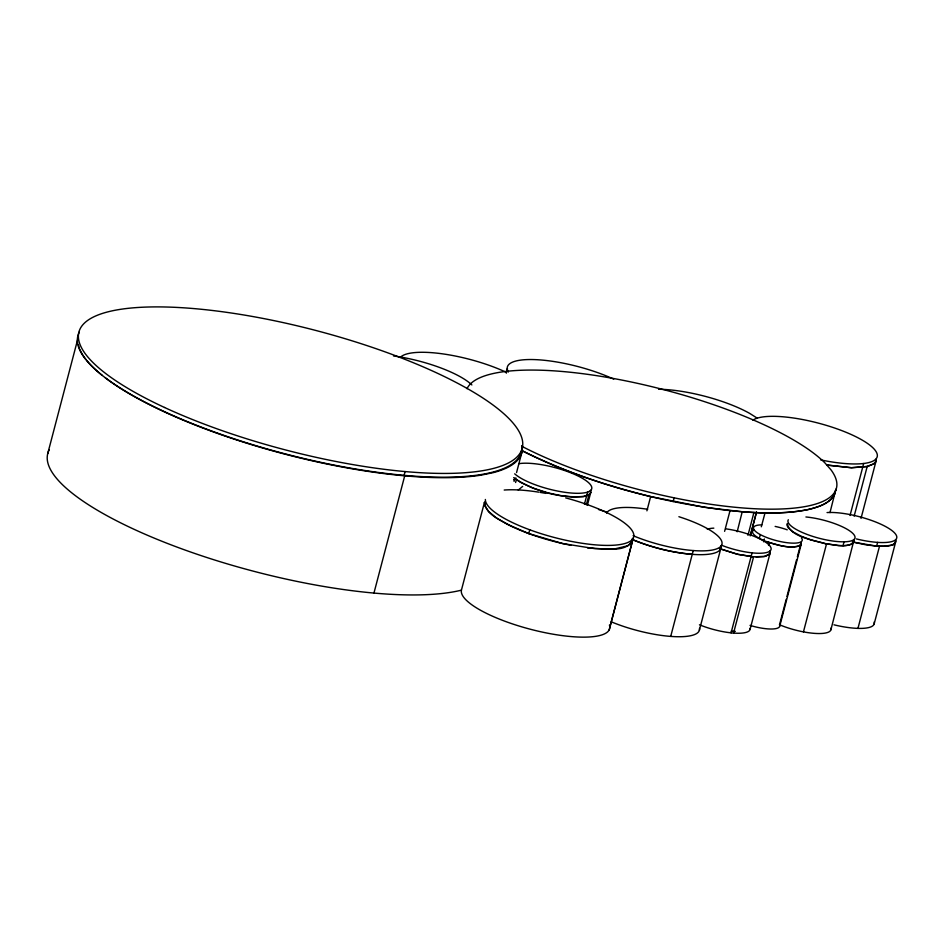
<?xml version="1.0" encoding="UTF-8"?>
<svg xmlns="http://www.w3.org/2000/svg" width="944" height="944" viewBox="0 0 944 944"><rect width="100%" height="100%" fill="white"/><g stroke="black" fill="none" stroke-linecap="round" stroke-linejoin="round"><path stroke-width="1.42" d="M779.732 626.155L801.267 544.074L800.996 542.576M835.747 489.901C833.611 502.916 818.424 507.07 807.439 509.713C780.523 514.893 752.852 513.005 725.771 510.173C655.301 501.205 585.575 482.254 521.82 450.595M891.561 545.125C895.868 546.293 895.939 536.18 895.703 541.809L874.179 623.878M506.22 372.691L507.494 368.715M587.357 505.394L590.708 492.615L590.507 490.314L590.732 492.532L589.811 494.09L583.392 496.627L572.005 496.945L560.441 495.553L547.921 492.839L532.794 488.001L520.38 482.266L513.701 477.605M830.885 629.801L853.919 540.298M829.988 512.616L835.888 489.134M769.561 554.222L769.773 551.072L769.962 553.538L750.126 629.164M737.181 531.755L742.22 511.778C764.817 513.347 787.839 514.067 810.094 509.111C819.652 506.539 831.098 502.904 835.18 492.898M646.911 510.834L650.652 496.568L704.566 507.306L742.22 511.778M747.967 535.354L753.914 512.533M47.707 453.698L77.727 339.274M405.094 471.552L404.103 475.339L404.716 475.823L373.954 593.068M609.411 625.058A76.558 20.591 14.7 0 1 537.195 630.946A76.558 20.591 14.7 0 1 461.427 590.153L484.496 502.22L484.827 505.831L488.685 511.565L496.32 517.843L507.317 524.298L528.758 533.584L562.435 543.508L595.133 548.712L614.957 548.853L628.055 545.703L632.232 541.962L632.657 538.351C628.964 554.942 599.676 547.626 587.569 547.945M514.055 481.381L514.799 478.537C535.26 491.671 560.819 498.703 585.115 496.284M516.557 472.578L522.044 451.633L521.253 451.928A229.156 61.62 14.7 0 1 347.958 467.693A229.156 61.62 14.7 0 1 105.268 377.742M515.601 482.514L516.344 479.705M528.758 533.584L529.749 529.796M584.419 504.285L587.628 492.072M586.342 504.733L588.95 494.786L590.708 492.615M609.163 629.896L632.232 541.962M609.777 627.607L632.846 539.661M673.143 501.606L674.134 497.83M670.712 636.409L693.238 550.553M724.603 531.342L730.031 510.645M699.351 630.273L720.945 547.98M750.527 534.788L756.486 511.99M699.457 624.775A34.609 9.31 14.7 0 0 731.081 632.846L752.073 552.842M731.081 632.846L733.559 633.07L753.595 556.854L765.537 556.323L769.962 553.55M759.318 538.387L760.309 534.599M763.602 541.785L764.333 538.953M768.546 545.42L769.289 542.588C779.189 545.172 790.624 549.42 800.559 545.231M750.02 625.388A25.169 6.773 14.7 0 0 779.532 624.763L786.21 599.287M786.954 596.455L796.606 559.662M797.35 556.842L800.689 544.098M803.45 631.878L826.519 543.933C835.133 544.629 846.992 548.747 853.919 541.962M850.037 515.495L863.677 463.492M826.519 543.933C815.097 540.287 789.951 537.313 787.308 523.566L786.942 525.159L788.146 527.767L792.972 531.861L800.949 536.109L811.156 539.992L825.257 543.685L838.52 545.49L843.039 545.608L844.042 541.821M854.143 516.156L867.194 466.501L873.625 463.941L875.442 462.171L876.221 459.032L875.489 462.112L873.684 463.893L867.229 466.501M861.022 518.374L876.292 460.129M852.373 541.939L876.61 546.163L877.601 542.375M857.954 628.385L879.489 546.305C884.799 545.998 892.564 547.142 895.703 541.809M750.256 535.873L756.51 512.273M761.312 526.799L765.029 512.911M801.267 544.074L798.943 546.128M507.306 368.892L506.314 372.998M800.583 545.207L800.972 542.481M769.549 554.246L764.038 556.63L756.002 556.995M513.689 479.764L515.896 477.959M518.256 490.042L522.657 486.408M588.95 494.786L586.637 495.86M798.919 546.139C788.37 548.429 777.467 545.136 767.448 541.939A25.169 6.773 14.7 0 1 753.926 529.867M891.561 545.125L884.115 546.281L876.61 546.163M843.039 545.608C846.662 545.337 854.497 545.514 853.883 540.157M879.489 546.305L866.757 545.018L852.633 542.009M692.247 554.34C671.585 552.535 651.23 547.343 632.079 539.437C651.23 547.343 671.585 552.535 692.247 554.34A59.779 16.072 14.7 0 0 720.921 545.809M826.779 465.05L851.512 467.728L867.194 466.501L851.323 467.717L827.038 465.062M570.955 545.302C550.246 541.16 529.832 535.047 510.716 525.997C501.122 520.191 485.794 515.035 484.496 502.22M650.652 496.568C606.19 485.57 562.27 471.257 521.418 450.335M719.446 548.57L737.83 554.352L753.583 556.854L737.323 554.234L720.189 548.865M756.946 417.98L749.713 413.413A68.169 18.337 14.7 0 0 658.558 389.258M461.427 590.153A229.156 61.631 14.7 0 1 197.143 554.27A229.156 61.631 14.7 0 1 49.23 449.792M699.469 628.303A59.779 16.072 14.7 0 1 671.078 636.433A59.779 16.072 14.7 0 1 611.393 621.872M830.85 628.208A34.609 9.31 14.7 0 1 814.932 633.4A34.609 9.31 14.7 0 1 779.532 624.763M874.132 622.072A41.43 11.139 14.7 0 1 833.953 624.81M750.114 628.35A34.609 9.31 14.7 0 1 733.559 633.07M735.341 631.347A29.37 7.894 14.7 0 1 731.163 631.206M827.05 512.568A41.43 11.139 14.7 0 1 893.472 531.838A41.43 11.139 14.7 0 1 856.338 538.918M805.916 516.97A34.609 9.31 14.7 0 1 853.824 534.516A34.609 9.31 14.7 0 1 823.416 539.295A34.609 9.31 14.7 0 1 788.323 519.743M725.712 528.829A34.609 9.31 14.7 0 1 771.071 549.396A34.609 9.31 14.7 0 1 721.853 545.349M707.292 529.206A34.609 9.31 14.7 0 1 713.829 528.144M678.889 516.71A59.779 16.072 14.7 0 1 717.216 548.653A59.779 16.072 14.7 0 1 633.105 535.673M606.579 513.123A59.779 16.072 14.7 0 1 647.667 509.288M565.657 497.889A76.558 20.591 14.7 0 1 633.731 536.747A76.558 20.591 14.7 0 1 557.267 538.245A76.558 20.591 14.7 0 1 485.369 499.47M504.202 490.042A76.558 20.591 14.7 0 1 538.8 492.166M540.18 492.39A76.558 20.591 14.7 0 1 545.797 493.382M518.905 463.669A41.43 11.139 14.7 0 1 580.489 477.239A41.43 11.139 14.7 0 1 573.881 493.205A41.43 11.139 14.7 0 1 514.692 473.817M79.367 332.064A229.156 61.62 14.7 0 0 101.74 374.992L105.881 378.214A229.156 61.631 14.7 0 0 481.334 475.092L493.205 472.649A229.156 61.631 14.7 0 0 522.362 447.444M521.643 445.58A229.156 61.62 14.7 0 1 521.761 447.763M102.353 375.464A229.156 61.631 14.7 0 1 86.848 360.561M86.022 359.534A229.156 61.631 14.7 0 1 79.98 349.669M79.508 348.489A229.156 61.631 14.7 0 1 78.47 345.02M393.518 355.947A62.929 16.921 14.7 0 1 471.87 384.94M401.224 356.549A68.169 18.337 14.7 0 1 506.008 372.207M508.32 372.054A68.169 18.337 14.7 0 1 538.788 359.817A68.169 18.337 14.7 0 1 613.718 379.134M752.899 420.186A65.549 17.629 14.7 0 1 823.817 424.623A65.549 17.629 14.7 0 1 877.33 455.999A65.549 17.629 14.7 0 1 820.56 459.858M522.811 446.807A191.408 51.472 14.7 0 0 744.91 508.12A191.408 51.472 14.7 0 0 831.074 469.959L824.879 462.855A191.408 51.472 14.7 0 0 628.81 381.482A191.408 51.472 14.7 0 0 467.02 388.692M768.286 541.703A34.539 9.287 14.7 0 1 769.277 542.576M801.432 537.879A25.169 6.773 14.7 0 1 787.768 542.788A25.169 6.773 14.7 0 1 757.312 532.782A25.169 6.773 14.7 0 1 761.796 524.864M775.142 526.41A25.169 6.773 14.7 0 1 787.237 529.82M607.381 512.214A191.408 51.472 14.7 0 1 598.531 509.5M164.527 407.478A229.156 61.631 14.7 0 0 520.734 452.046A229.156 61.631 14.7 0 0 216.377 310.965A229.156 61.631 14.7 0 0 164.527 407.478"/></g></svg>
